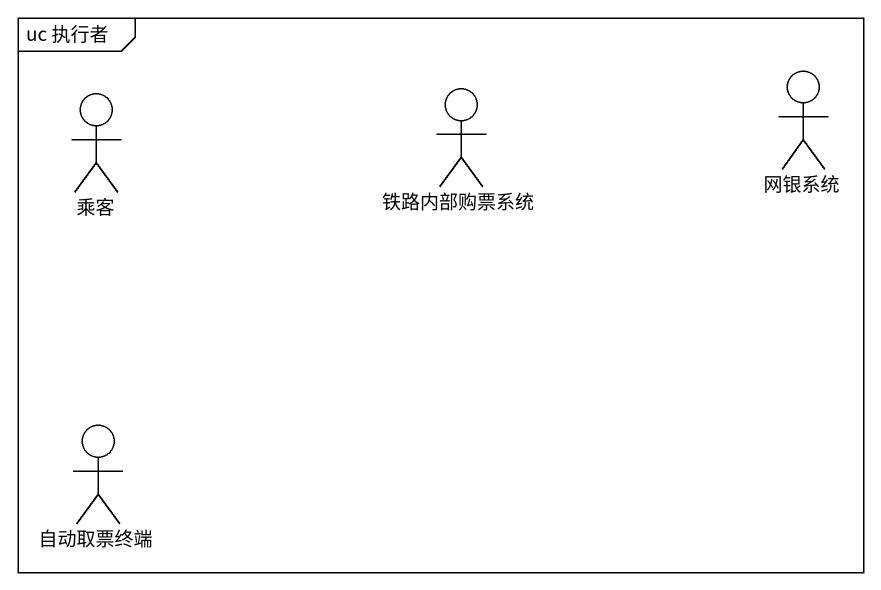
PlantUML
@startuml
mainframe uc 执行者
actor 乘客
actor 铁路内部购票系统
actor 网银系统
actor 自动取票终端
@enduml
